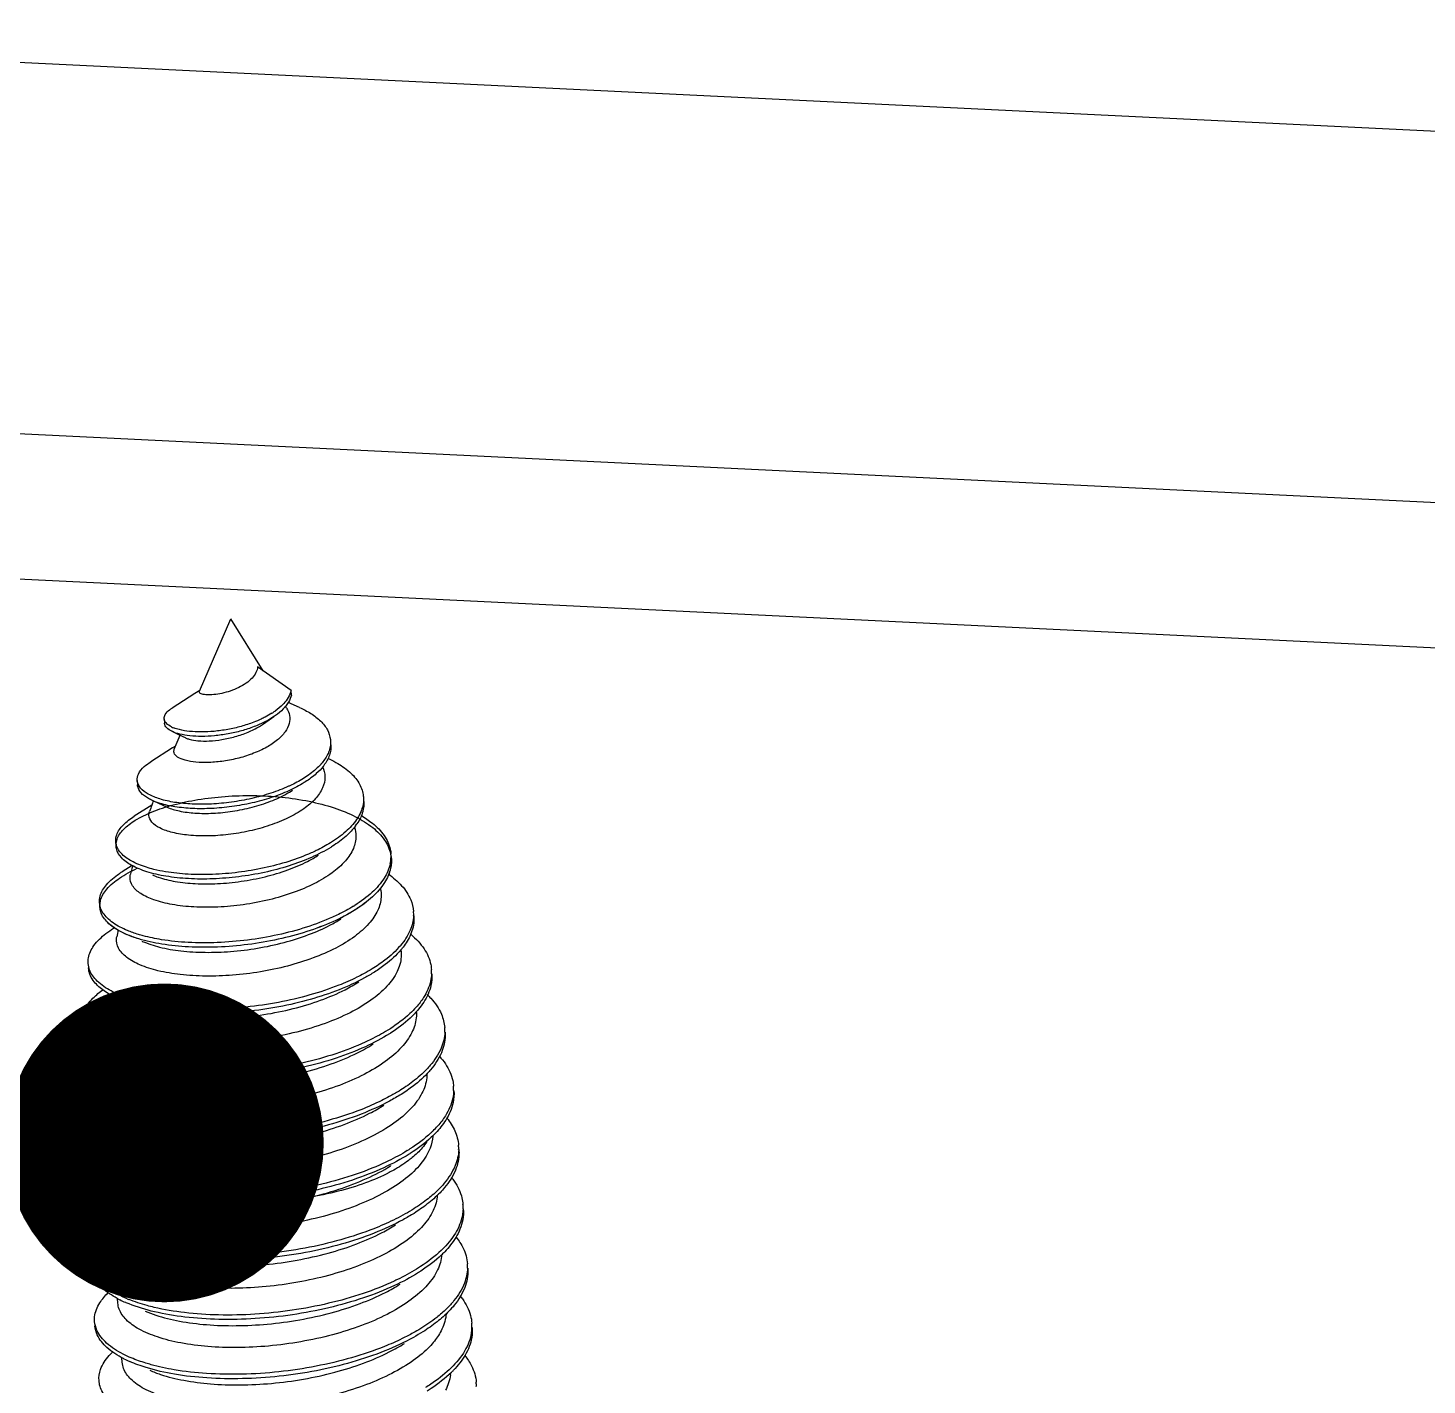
# Model space of a CAD drawing. Header units: millimetres. Extents: x 1833 to 2194, y -395 to -144.
# Drawn here: x 1906.9 to 1915.46, y -367.42 to -359.12 of the extents above; entities that cross this region are included whole.
import ezdxf

# ---------------------------------------------------------------- set-up
doc = ezdxf.new("R2010")
doc.units = ezdxf.units.MM
doc.layers.add('3_ALL_AXES', color=7, linetype='Continuous')
doc.layers.add('from', color=7, linetype='Continuous', lineweight=13)
doc.styles.get("Standard").update_dxf_attribs({"font": 'txt', "bigfont": 'gbcbig.shx'})
doc.dimstyles.new('ISO', dxfattribs={"dimscale": 0.6, "dimtxt": 2.5, "dimasz": 2.5, "dimexe": 1.25, "dimexo": 0.625, "dimtad": 0, "dimdsep": 46, "dimtxsty": 'Standard', "dimblk": 'OPEN', "dimcen": 0, "dimclrd": 4, "dimclre": 4, "dimadec": 0, "dimazin": 0, "dimtfac": 1, "dimtofl": 0, "dimtmove": 0, "dimatfit": 3, "dimfxl": 0, "dimarcsym": 0})

# ---------------------------------------------------------------- blocks, each defined once
blk = doc.blocks.new('_Open')
at = {"color": 0, "linetype": 'ByBlock', "lineweight": -2}
for p, q in [((-1, 0.1667), (0, 0)), ((-1, -0.1667), (0, 0)), ((0, 0), (-1, 0))]:
    blk.add_line(p, q, dxfattribs=at)

msp = doc.modelspace()

# ---------------------------------------------------------------- linework, layer by layer
at = {"color": 7, "linetype": 'Continuous'}
for p, q in [((1902.5388, -359.1195), (2007.7843, -364.2324)), ((2007.9986, -366.5163), (1902.6267, -361.3973)), ((2008.308, -367.4198), (1902.9361, -362.3008)), ((1908.5127, -363.1726), (1908.3072, -363.0274)), ((1907.9237, -363.1908), (1907.7839, -363.2797)), ((1907.9532, -363.1718), (1907.9237, -363.1908)), ((1908.5147, -363.1997), (1908.5127, -363.1726)), ((1908.5644, -363.2767), (1908.4944, -363.2458)), ((1907.7359, -363.3446), (1907.738, -363.3718)), ((1907.7862, -363.4233), (1907.8204, -363.4393)), ((1907.8204, -363.4393), (1907.8691, -363.4625)), ((1907.7869, -363.5237), (1907.6543, -363.6074)), ((1907.8057, -363.5118), (1907.7869, -363.5237)), ((1907.5706, -363.722), (1907.5726, -363.7492)), ((1907.6605, -363.8737), (1907.5533, -363.9412)), ((1907.67, -363.8476), (1907.7538, -363.8854)), ((1907.4397, -364.0976), (1907.4418, -364.1247)), ((1907.5392, -364.2425), (1907.4781, -364.2809)), ((1907.434, -364.6219), (1907.4268, -364.6264)), ((1907.4556, -365.0573), (1907.5598, -365.1031)), ((1907.2427, -365.8655), (1907.3587, -365.7828)), ((1907.2293, -365.9434), (1907.2427, -365.8655)), ((1907.457, -366.1683), (1907.4559, -366.1678))]:
    msp.add_line(p, q, dxfattribs=at)
msp.add_lwpolyline([(1908.3425, -363.3759), (1908.3781, -363.3512), (1908.407, -363.3315)], dxfattribs=at)
for centre, radius, start, end in [((1908.2618, -363.0623), 0.2796, 315.61923, 317.29189), ((1908.2722, -363.0974), 0.2681, 315.58244, 319.17542), ((1908.2915, -363.1143), 0.2424, 319.2199, 320.37444), ((1908.1493, -362.9254), 0.4572, 302.46048, 305.42707), ((1907.8722, -363.2045), 0.2108, 244.32851, 248.28772), ((1908.4493, -363.4057), 0.3275, 318.68822, 318.92956), ((1908.4863, -363.4611), 0.2826, 322.17364, 325.56527), ((1908.2287, -363.1322), 0.6802, 301.84386, 302.0807), ((1908.6397, -363.8019), 0.3323, 323.32043, 325.87745), ((1908.9078, -364.1872), 0.2158, 348.25241, 4.02539), ((1908.398, -363.6868), 0.9452, 301.64512, 302.1627), ((1909.0454, -364.5408), 0.2165, 357.44555, 4.49282), ((1908.8046, -364.4128), 0.4938, 319.61928, 319.78168), ((1908.8291, -364.4588), 0.4645, 319.75322, 322.44475), ((1909.1247, -364.8954), 0.2463, 357.78451, 4.06169), ((1907.65, -364.595), 0.5011, 239.48565, 241.5774), ((1907.6734, -364.5523), 0.5499, 241.55082, 241.82418), ((1907.6974, -364.506), 0.602, 241.88409, 246.31339), ((1908.5304, -364.32), 1.0921, 301.62506, 302.53024), ((1909.2143, -365.2529), 0.2382, 358.08363, 4.49463), ((1907.6372, -364.9513), 0.5331, 239.69982, 241.47058), ((1907.3815, -365.5655), 0.1656, 184.42605, 200.84095), ((1909.2448, -365.6113), 0.2616, 358.16549, 4.07848), ((1907.6675, -365.2583), 0.6111, 240.97313, 241.6992), ((1907.6803, -365.2346), 0.638, 241.69713, 242.47316), ((1907.7056, -365.1849), 0.6938, 242.51909, 246.36368), ((1908.9572, -365.4358), 0.603, 314.57176, 318.43342), ((1908.8982, -365.3768), 0.6865, 313.11021, 314.61622), ((1908.6174, -365.0033), 1.1545, 301.61605, 302.58748), ((1909.295, -365.9726), 0.2421, 358.17486, 4.46538), ((1907.6888, -365.6182), 0.621, 241.73042, 243.33308), ((1907.7274, -365.5403), 0.708, 243.37172, 246.4434), ((1907.4262, -366.2922), 0.1702, 184.59573, 202.1968), ((1909.3009, -366.3352), 0.2631, 358.23398, 4.12421), ((1907.737, -365.9392), 0.6677, 242.21178, 243.1709), ((1907.7601, -365.8927), 0.7196, 243.20053, 246.35999), ((1908.9556, -366.1014), 0.6862, 313.78581, 314.42879), ((1908.979, -366.1506), 0.6555, 313.76294, 316.15516), ((1907.4294, -366.6586), 0.1464, 183.80215, 194.00855), ((1909.3496, -366.6972), 0.2415, 358.13453, 4.39632), ((1907.7442, -366.3412), 0.6235, 241.72946, 243.28329), ((1907.7804, -366.2682), 0.7049, 243.32103, 246.43908), ((1907.8393, -366.1005), 0.8581, 247.42592, 248.09036), ((1909.3555, -367.0604), 0.2625, 350.90966, 4.19303), ((1907.7977, -366.6504), 0.6829, 242.92569, 243.17995), ((1907.8166, -366.6122), 0.7255, 243.21029, 246.35458), ((1909.0087, -366.8261), 0.687, 313.26688, 314.41117), ((1909.0179, -366.8355), 0.6738, 314.41445, 314.55315), ((1909.2597, -367.3318), 0.2282, 353.2502, 355.98944), ((1909.0376, -366.8804), 0.6488, 314.54106, 316.22073), ((1909.4027, -367.4218), 0.2424, 358.04485, 4.3107)]:
    msp.add_arc(centre, radius, start, end, dxfattribs=at)
for points, start_tangent, end_tangent in [([(1908.3072, -363.0274), (1908.2974, -363.0624), (1908.2731, -363.0968), (1908.2371, -363.1277), (1908.1916, -363.1542), (1908.1401, -363.1753), (1908.0878, -363.1896), (1908.0388, -363.1972), (1907.9974, -363.1983), (1907.9674, -363.1939), (1907.9519, -363.185), (1907.9514, -363.1768)], (-0.074396, -0.997229), (0.276537, 0.961003)), ([(1908.5127, -363.1726), (1908.4947, -363.2156)], (-0.23053, -0.973065), (-0.511518, -0.859272)), ([(1908.5147, -363.1997), (1908.4968, -363.2428), (1908.4948, -363.2461)], (-0.23053, -0.973065), (-0.528994, -0.848625)), ([(1907.7359, -363.3446), (1907.7425, -363.3187), (1907.7689, -363.2902), (1907.784, -363.2797)], (-0.063789, 0.997963), (0.844965, 0.534821)), ([(1908.4637, -363.285), (1908.4163, -363.3251), (1908.407, -363.3315)], (-0.699284, -0.714844), (-0.829061, -0.559158)), ([(1908.4616, -363.2579), (1908.4143, -363.2979)], (-0.699284, -0.714844), (-0.814598, -0.580025)), ([(1908.4947, -363.2156), (1908.4673, -363.2519)], (-0.511518, -0.859272), (-0.678119, -0.734952)), ([(1908.4948, -363.2461), (1908.4782, -363.2689)], (-0.528994, -0.848625), (-0.637711, -0.770276)), ([(1908.4846, -363.2801), (1908.5023, -363.3255), (1908.5001, -363.3733)], (0.527946, -0.849278), (-0.245212, -0.969469)), ([(1908.5644, -363.2767), (1908.6322, -363.3122), (1908.6934, -363.3598), (1908.7342, -363.4136), (1908.7525, -363.4719), (1908.753, -363.4769)], (0.9155, -0.402319), (0.072576, -0.997363)), ([(1907.7493, -363.3725), (1907.7361, -363.3467), (1907.7359, -363.3446)], (-0.672699, 0.739916), (-0.063789, 0.997963)), ([(1907.7862, -363.4233), (1907.7829, -363.4217), (1907.7513, -363.3997), (1907.7382, -363.3739), (1907.738, -363.3718)], (-0.908682, 0.417489), (-0.063789, 0.997963)), ([(1907.7809, -363.3945), (1907.7493, -363.3725)], (-0.900969, 0.433884), (-0.672699, 0.739916)), ([(1908.407, -363.3315), (1908.3563, -363.3615), (1908.286, -363.3931), (1908.2082, -363.4187), (1908.1263, -363.4375), (1908.0439, -363.449), (1907.9647, -363.4529), (1907.8925, -363.4492), (1907.8308, -363.4386), (1907.7862, -363.4233)], (-0.829061, -0.559158), (-0.908682, 0.417489)), ([(1908.3293, -363.3466), (1908.284, -363.3659), (1908.2062, -363.3915), (1908.1243, -363.4103), (1908.0419, -363.4218), (1907.9627, -363.4257), (1907.8904, -363.4221), (1907.8288, -363.4114), (1907.7942, -363.4004)], (-0.906133, -0.422993), (-0.928772, 0.370651)), ([(1908.5001, -363.3733), (1908.4755, -363.4249), (1908.429, -363.4742), (1908.3635, -363.5188), (1908.2831, -363.5563), (1908.1933, -363.5851), (1908.1001, -363.6038), (1908.01, -363.6121), (1907.9293, -363.61), (1907.8638, -363.5985), (1907.8183, -363.5791), (1907.7964, -363.5539), (1907.798, -363.5303)], (-0.245212, -0.969469), (0.34864, 0.937257)), ([(1907.8689, -363.4629), (1907.8892, -363.4701), (1907.9428, -363.4796), (1908.0112, -363.4807), (1908.089, -363.4723), (1908.1703, -363.4542), (1908.2489, -363.4268), (1908.3191, -363.3913), (1908.3425, -363.3759)], (0.900992, -0.433835), (0.816671, 0.577103)), ([(1908.3946, -363.3111), (1908.3543, -363.3343), (1908.3293, -363.3466)], (-0.843524, -0.537091), (-0.906133, -0.422993)), ([(1908.747, -363.5326), (1908.7173, -363.5937), (1908.6962, -363.6209)], (-0.274685, -0.961534), (-0.656984, -0.753904)), ([(1908.755, -363.5041), (1908.749, -363.5598), (1908.7193, -363.6209)], (0.072576, -0.997363), (-0.565129, -0.825003)), ([(1908.753, -363.4769), (1908.747, -363.5326)], (0.072576, -0.997363), (-0.274685, -0.961534)), ([(1907.5706, -363.722), (1907.5785, -363.6829), (1907.6136, -363.6378), (1907.6543, -363.6074)], (-0.062845, 0.998023), (0.846169, 0.532914)), ([(1908.7045, -363.6378), (1908.7192, -363.7006), (1908.7048, -363.7674), (1908.6609, -363.8334), (1908.5897, -363.8954), (1908.495, -363.9507), (1908.3821, -363.9966), (1908.2574, -364.0312), (1908.1281, -364.0531), (1908.0016, -364.0617), (1907.8853, -364.0572), (1907.786, -364.0404), (1907.7096, -364.013), (1907.6609, -363.977)], (0.421571, -0.906795), (-0.635659, 0.77197)), ([(1908.6953, -363.6219), (1908.6643, -363.6531), (1908.5899, -363.7086)], (-0.660154, -0.75113), (-0.847299, -0.531115)), ([(1908.7095, -363.6344), (1908.6664, -363.6803), (1908.5989, -363.7313)], (-0.612942, -0.790128), (-0.840659, -0.541566)), ([(1908.7362, -363.5861), (1908.7861, -363.6114), (1908.8695, -363.6699), (1908.926, -363.7366), (1908.9529, -363.809), (1908.9545, -363.8229)], (0.909398, -0.415928), (0.071108, -0.997469)), ([(1907.5918, -363.7693), (1907.5712, -363.7275), (1907.5706, -363.722)], (-0.645221, 0.763996), (-0.062845, 0.998023)), ([(1908.5875, -363.71), (1908.5051, -363.7544)], (-0.849488, -0.527608), (-0.906303, -0.422628)), ([(1907.6647, -363.8452), (1907.6406, -363.8331), (1907.5938, -363.7965), (1907.5733, -363.7547), (1907.5727, -363.7492)], (-0.912111, 0.409943), (-0.062845, 0.998023)), ([(1907.6741, -363.8229), (1907.6386, -363.8059), (1907.5918, -363.7693)], (-0.925786, 0.378049), (-0.645221, 0.763996)), ([(1908.5989, -363.7313), (1908.592, -363.7357), (1908.499, -363.7853), (1908.3912, -363.8271), (1908.2731, -363.8598), (1908.1497, -363.8822), (1908.0265, -363.8936), (1907.9088, -363.8938), (1907.802, -363.8832), (1907.7112, -363.8626), (1907.6647, -363.8452)], (-0.840659, -0.541566), (-0.912111, 0.409943)), ([(1908.5051, -363.7544), (1908.497, -363.7581), (1908.3892, -363.7999), (1908.2711, -363.8326), (1908.1477, -363.855), (1908.0244, -363.8664), (1907.9068, -363.8666), (1907.8, -363.8561), (1907.7092, -363.8354), (1907.6741, -363.8229)], (-0.906303, -0.422628), (-0.925786, 0.378049)), ([(1907.7538, -363.8854), (1907.8284, -363.909), (1907.9241, -363.9218), (1908.0349, -363.9227), (1908.1539, -363.9107), (1908.2736, -363.8861), (1908.3868, -363.8496), (1908.4864, -363.8029), (1908.5201, -363.7825)], (0.914358, -0.404907), (0.83711, 0.547034)), ([(1908.7649, -364.1251), (1908.7547, -364.1314), (1908.6368, -364.1928), (1908.4997, -364.2445), (1908.3493, -364.2844), (1908.1919, -364.3112), (1908.0344, -364.3241), (1907.8837, -364.3229), (1907.7466, -364.308), (1907.6292, -364.2803), (1907.5369, -364.2415), (1907.4741, -364.1937), (1907.444, -364.1393), (1907.4482, -364.0811), (1907.4871, -364.0223), (1907.5594, -363.9658), (1907.6624, -363.9147), (1907.7919, -363.8718), (1907.9426, -363.8395), (1908.1082, -363.82), (1908.2818, -363.8147), (1908.4558, -363.8246), (1908.6228, -363.8499), (1908.7753, -363.8901), (1908.9067, -363.9443), (1909.0111, -364.0106), (1909.0837, -364.0869), (1909.121, -364.1705), (1909.1211, -364.2583), (1909.0837, -364.347), (1909.0101, -364.4334), (1908.9032, -364.5141), (1908.7674, -364.5861), (1908.6084, -364.6468), (1908.4329, -364.6939), (1908.2484, -364.7257), (1908.063, -364.7413), (1907.8847, -364.7403), (1907.7214, -364.7233), (1907.5804, -364.6913), (1907.4679, -364.646), (1907.3892, -364.59), (1907.3481, -364.526), (1907.3466, -364.4573), (1907.3851, -364.3873), (1907.4624, -364.3197), (1907.5716, -364.2596)], (-0.843909, -0.536486), (0.911365, 0.411599)), ([(1907.5437, -364.2452), (1907.5369, -364.2415), (1907.4741, -364.1937), (1907.444, -364.1393), (1907.4482, -364.0811), (1907.4871, -364.0223), (1907.5594, -363.9658), (1907.6624, -363.9147), (1907.7919, -363.8718), (1907.9426, -363.8395), (1908.1082, -363.82), (1908.2818, -363.8147), (1908.4558, -363.8246), (1908.6228, -363.8499), (1908.7753, -363.8901), (1908.9067, -363.9443), (1909.0111, -364.0106), (1909.0837, -364.0869), (1909.121, -364.1705), (1909.1211, -364.2583), (1909.0837, -364.347), (1909.0101, -364.4334), (1908.9032, -364.5141), (1908.7674, -364.5861), (1908.6084, -364.6468), (1908.4329, -364.6939), (1908.2484, -364.7257), (1908.063, -364.7413), (1907.8847, -364.7403), (1907.7214, -364.7233), (1907.5804, -364.6913), (1907.4679, -364.646), (1907.3892, -364.59), (1907.3481, -364.526), (1907.3466, -364.4573), (1907.3851, -364.3873), (1907.4624, -364.3197), (1907.5716, -364.2596)], (-0.883374, 0.468669), (0.911365, 0.411599)), ([(1908.9486, -363.8848), (1908.9127, -363.9611), (1908.8466, -364.0352), (1908.7527, -364.1042)], (-0.252193, -0.967677), (-0.851638, -0.52413)), ([(1908.9565, -363.8501), (1908.9506, -363.912), (1908.9148, -363.9883)], (0.071108, -0.997469), (-0.560781, -0.827964)), ([(1908.9545, -363.8229), (1908.9486, -363.8848)], (0.071108, -0.997469), (-0.252193, -0.967677)), ([(1907.4399, -364.0975), (1907.4462, -364.054), (1907.4851, -363.9951), (1907.5533, -363.9412)], (-0.062033, 0.998074), (0.846879, 0.531786)), ([(1907.6609, -363.977), (1907.643, -363.9353), (1907.6468, -363.9115)], (-0.635659, 0.77197), (0.329423, 0.944182)), ([(1908.9396, -363.9361), (1909.0091, -363.9834), (1909.0816, -364.0597), (1909.1189, -364.1433), (1909.123, -364.172)], (0.86442, -0.502771), (0.07134, -0.997452)), ([(1908.9062, -364.0004), (1908.8486, -364.0624), (1908.7649, -364.1251)], (-0.597159, -0.802123), (-0.843909, -0.536486)), ([(1908.8993, -364.0083), (1908.9086, -364.0626), (1908.8931, -364.1376)], (0.316979, -0.948433), (-0.386218, -0.922407)), ([(1907.4449, -364.1225), (1907.442, -364.1121), (1907.4399, -364.0975)], (-0.328118, 0.944637), (-0.062033, 0.998074)), ([(1907.5437, -364.2452), (1907.5369, -364.2415), (1907.4741, -364.1937), (1907.444, -364.1393), (1907.4419, -364.1247)], (-0.883374, 0.468669), (-0.062033, 0.998074)), ([(1907.5805, -364.2362), (1907.5348, -364.2144), (1907.4721, -364.1665), (1907.4449, -364.1225)], (-0.924065, 0.382237), (-0.328118, 0.944637)), ([(1908.8931, -364.1376), (1908.8439, -364.2143), (1908.7625, -364.2877), (1908.6549, -364.3527), (1908.5257, -364.4079), (1908.3772, -364.4521), (1908.2193, -364.4822), (1908.0644, -364.4966), (1907.9181, -364.4962), (1907.7842, -364.4812), (1907.6733, -364.4527), (1907.5922, -364.4139), (1907.5427, -364.3668), (1907.5272, -364.3137), (1907.53, -364.2951)], (-0.386218, -0.922407), (0.255449, 0.966823)), ([(1908.6662, -364.1512), (1908.6348, -364.1657), (1908.4977, -364.2173), (1908.3473, -364.2572), (1908.1899, -364.284), (1908.0324, -364.2969), (1907.8817, -364.2957), (1907.7446, -364.2808), (1907.6728, -364.266)], (-0.901564, -0.432646), (-0.97037, 0.241625)), ([(1908.7527, -364.1042), (1908.6662, -364.1512)], (-0.851638, -0.52413), (-0.901564, -0.432646)), ([(1907.6728, -364.266), (1907.6271, -364.2531), (1907.5805, -364.2362)], (-0.97037, 0.241625), (-0.924065, 0.382237)), ([(1907.6648, -364.3002), (1907.7, -364.314), (1907.8031, -364.3397), (1907.9265, -364.3531), (1908.062, -364.3531), (1908.2064, -364.3392), (1908.3538, -364.3108), (1908.4926, -364.2691), (1908.6134, -364.2171), (1908.6806, -364.1788)], (0.913094, -0.407749), (0.842063, 0.53938)), ([(1909.119, -364.2311), (1909.0816, -364.3198), (1909.0081, -364.4062), (1908.9012, -364.4869)], (-0.203245, -0.979128), (-0.846533, -0.532336)), ([(1909.1251, -364.1992), (1909.1211, -364.2583), (1909.0837, -364.347), (1909.0676, -364.3704)], (0.07134, -0.997452), (-0.598773, -0.800919)), ([(1907.3409, -364.4709), (1907.3445, -364.4301), (1907.3831, -364.3602), (1907.4604, -364.2925), (1907.4781, -364.2809)], (-0.068786, 0.997631), (0.846352, 0.532624)), ([(1909.106, -364.2946), (1909.1882, -364.3661), (1909.2439, -364.4523), (1909.2611, -364.5238)], (0.819959, -0.572423), (0.07753, -0.99699)), ([(1909.0676, -364.3704), (1909.0101, -364.4334), (1908.9052, -364.5128)], (-0.598773, -0.800919), (-0.845159, -0.534514)), ([(1909.0576, -364.381), (1909.0627, -364.437), (1909.0424, -364.5164)], (0.231149, -0.972918), (-0.415577, -0.909558)), ([(1907.3461, -364.4988), (1907.3409, -364.4709)], (-0.296491, 0.955036), (-0.068786, 0.997631)), ([(1908.8939, -364.4914), (1908.8014, -364.5421)], (-0.851307, -0.524668), (-0.898885, -0.438184)), ([(1907.4531, -364.6379), (1907.3892, -364.59), (1907.3481, -364.526), (1907.3429, -364.4981)], (-0.866347, 0.499443), (-0.068786, 0.997631)), ([(1907.511, -364.64), (1907.4659, -364.6188), (1907.3872, -364.5628), (1907.3461, -364.4988)], (-0.922806, 0.385264), (-0.296491, 0.955036)), ([(1909.0424, -364.5164), (1908.9878, -364.5982), (1908.901, -364.676), (1908.7848, -364.7473), (1908.6462, -364.8082), (1908.4901, -364.8573), (1908.3241, -364.8926), (1908.1544, -364.9134), (1907.9893, -364.919), (1907.8341, -364.9095), (1907.698, -364.8859), (1907.5877, -364.85), (1907.5061, -364.8034), (1907.457, -364.7478), (1907.4447, -364.6868), (1907.4458, -364.679)], (-0.415577, -0.909558), (0.172914, 0.984937)), ([(1908.9052, -364.5128), (1908.9032, -364.5141), (1908.7674, -364.5861), (1908.6084, -364.6468), (1908.4329, -364.6939), (1908.2484, -364.7257), (1908.063, -364.7413), (1907.8847, -364.7403), (1907.7214, -364.7233), (1907.5804, -364.6913), (1907.502, -364.6625)], (-0.845159, -0.534514), (-0.914847, 0.403802)), ([(1907.6007, -364.7061), (1907.6022, -364.7067), (1907.7077, -364.7415), (1907.8385, -364.7644), (1907.9859, -364.7735), (1908.1421, -364.7683), (1908.3063, -364.7482), (1908.4691, -364.7133), (1908.6193, -364.6655), (1908.7497, -364.6075), (1908.816, -364.5694)], (0.914841, -0.403815), (0.844099, 0.536188)), ([(1908.8014, -364.5421), (1908.7654, -364.5589), (1908.6063, -364.6196), (1908.4308, -364.6667), (1908.2464, -364.6985), (1908.061, -364.7141), (1907.8827, -364.7132), (1907.7194, -364.6961), (1907.6083, -364.6726)], (-0.898885, -0.438184), (-0.965853, 0.259089)), ([(1909.2616, -364.5504), (1909.2408, -364.6383), (1909.1816, -364.7317)], (-0.04456, -0.999007), (-0.645701, -0.76359)), ([(1909.2632, -364.551), (1909.2638, -364.5712), (1909.2428, -364.6655), (1909.1973, -364.7419)], (0.07753, -0.99699), (-0.60916, -0.793047)), ([(1907.2713, -364.8421), (1907.2728, -364.8077), (1907.3064, -364.7326), (1907.3795, -364.6593), (1907.4268, -364.6264)], (-0.076111, 0.997099), (0.846468, 0.532439)), ([(1907.502, -364.6625), (1907.4679, -364.646), (1907.4531, -364.6379)], (-0.914847, 0.403802), (-0.866347, 0.499443)), ([(1907.6083, -364.6726), (1907.5783, -364.6641), (1907.511, -364.64)], (-0.965853, 0.259089), (-0.922806, 0.385264)), ([(1909.2435, -364.663), (1909.2455, -364.6647), (1909.326, -364.753), (1909.3665, -364.8489), (1909.3704, -364.8779)], (0.769669, -0.638444), (0.07117, -0.997464)), ([(1909.1807, -364.7328), (1909.0864, -364.821), (1909.0082, -364.8745)], (-0.647863, -0.761757), (-0.852642, -0.522496)), ([(1909.1836, -364.7589), (1909.0884, -364.8482), (1909.0214, -364.8948)], (-0.645735, -0.763562), (-0.84577, -0.533548)), ([(1909.1838, -364.7613), (1909.1853, -364.8019), (1909.1608, -364.8918)], (0.133466, -0.991053), (-0.433818, -0.901)), ([(1907.2798, -364.8811), (1907.2713, -364.8421)], (-0.346884, 0.937908), (-0.076111, 0.997099)), ([(1907.3955, -365.0267), (1907.3288, -364.9767), (1907.2818, -364.9083), (1907.2733, -364.8693)], (-0.86126, 0.508165), (-0.076111, 0.997099)), ([(1907.4648, -365.0349), (1907.4117, -365.0098), (1907.3268, -364.9495), (1907.2798, -364.8811)], (-0.922511, 0.385971), (-0.346884, 0.937908)), ([(1909.1608, -364.8918), (1909.0986, -364.9813), (1909.0004, -365.0665), (1908.8728, -365.1427), (1908.7207, -365.2079), (1908.5467, -365.2612), (1908.3593, -365.2994), (1908.1709, -365.3207), (1907.9903, -365.3252), (1907.8184, -365.3132), (1907.6663, -365.285), (1907.5442, -365.2431), (1907.457, -365.1908), (1907.4049, -365.1288), (1907.3923, -365.0627)], (-0.433818, -0.901), (0.090171, 0.995926)), ([(1909.0214, -364.8948), (1908.9608, -364.9303), (1908.8056, -365.0023), (1908.6289, -365.0617), (1908.4377, -365.1066), (1908.2396, -365.1356), (1908.0423, -365.1478), (1907.8539, -365.1432), (1907.6818, -365.1223), (1907.5331, -365.0863), (1907.4556, -365.0573)], (-0.84577, -0.533548), (-0.915328, 0.402708)), ([(1909.0082, -364.8745), (1908.9587, -364.9031), (1908.914, -364.9263)], (-0.852642, -0.522496), (-0.896695, -0.442649)), ([(1909.3708, -364.9049), (1909.3651, -364.9492), (1909.3219, -365.0503), (1909.2772, -365.109)], (-0.03836, -0.999264), (-0.66509, -0.746763)), ([(1909.3724, -364.9051), (1909.3672, -364.9764), (1909.3239, -365.0775), (1909.292, -365.1214)], (0.07117, -0.997464), (-0.635797, -0.771856)), ([(1907.2298, -365.2113), (1907.2438, -365.1348), (1907.3003, -365.0545), (1907.364, -365.0004)], (-0.071023, 0.997475), (0.812384, 0.583122)), ([(1907.5598, -365.1031), (1907.6764, -365.1422), (1907.8216, -365.1687), (1907.9876, -365.1801), (1908.1643, -365.1754), (1908.3464, -365.1544), (1908.5246, -365.1179), (1908.6927, -365.0665), (1908.842, -365.0024), (1908.927, -364.9544)], (0.91537, -0.402615), (0.845026, 0.534726)), ([(1908.914, -364.9263), (1908.8036, -364.9751), (1908.6269, -365.0345), (1908.4357, -365.0794), (1908.2376, -365.1084), (1908.0403, -365.1206), (1907.8519, -365.116), (1907.6798, -365.0951), (1907.5677, -365.07)], (-0.896695, -0.442649), (-0.963717, 0.266926)), ([(1907.5677, -365.07), (1907.531, -365.0591), (1907.4648, -365.0349)], (-0.963717, 0.266926), (-0.922511, 0.385971)), ([(1909.3444, -365.0324), (1909.3665, -365.0548), (1909.4311, -365.1515), (1909.4517, -365.2342)], (0.727292, -0.686329), (0.077659, -0.99698)), ([(1909.292, -365.1214), (1909.2404, -365.1758), (1909.1197, -365.2679), (1909.1145, -365.2712)], (-0.635797, -0.771856), (-0.846136, -0.532968)), ([(1909.2772, -365.109), (1909.2383, -365.1486), (1909.1176, -365.2407)], (-0.66509, -0.746763), (-0.843086, -0.537779)), ([(1909.2778, -365.1345), (1909.2775, -365.1747), (1909.2506, -365.2647)], (0.082712, -0.996573), (-0.446238, -0.894914)), ([(1907.2341, -365.2371), (1907.2301, -365.2151), (1907.2298, -365.2113)], (-0.254503, 0.967072), (-0.071023, 0.997475)), ([(1907.3682, -365.4116), (1907.3331, -365.389), (1907.2617, -365.3191), (1907.2321, -365.2423), (1907.2318, -365.2384)], (-0.8633, 0.504692), (-0.071023, 0.997475)), ([(1907.4414, -365.4214), (1907.3311, -365.3618), (1907.2597, -365.292), (1907.2341, -365.2371)], (-0.922996, 0.384808), (-0.254503, 0.967072)), ([(1909.103, -365.2499), (1908.9998, -365.3066)], (-0.851476, -0.524393), (-0.897263, -0.441496)), ([(1909.4523, -365.2609), (1909.4295, -365.3601), (1909.3632, -365.4647), (1909.3426, -365.4877)], (-0.03344, -0.999441), (-0.687429, -0.726252)), ([(1909.4537, -365.2614), (1909.4545, -365.2816), (1909.4315, -365.3873), (1909.3653, -365.4919), (1909.3562, -365.5023)], (0.077659, -0.99698), (-0.665814, -0.746117)), ([(1909.2506, -365.2647), (1909.1874, -365.3546), (1909.0884, -365.4413), (1908.9589, -365.5201), (1908.8072, -365.5871), (1908.6384, -365.6414), (1908.4539, -365.6829), (1908.2635, -365.7089), (1908.0784, -365.7189), (1907.9044, -365.7135), (1907.7454, -365.6932), (1907.6071, -365.659), (1907.4975, -365.613), (1907.4199, -365.5574), (1907.3768, -365.4947), (1907.3683, -365.4456)], (-0.446238, -0.894914), (0.016535, 0.999863)), ([(1909.1145, -365.2712), (1908.9665, -365.3506), (1908.787, -365.421), (1908.588, -365.4767), (1908.3776, -365.5159), (1908.164, -365.5375), (1907.9557, -365.5409), (1907.7611, -365.5265), (1907.588, -365.4951), (1907.4434, -365.4485), (1907.431, -365.4432)], (-0.846136, -0.532968), (-0.91603, 0.40111)), ([(1907.5409, -365.4915), (1907.6577, -365.5314), (1907.8159, -365.5616), (1907.995, -365.575), (1908.1834, -365.5711), (1908.3801, -365.5497), (1908.5759, -365.5106), (1908.7581, -365.4559), (1908.9175, -365.3885), (1909.0147, -365.3341)], (0.915431, -0.402474), (0.845565, 0.533873)), ([(1908.9998, -365.3066), (1908.9645, -365.3234), (1908.785, -365.3938), (1908.586, -365.4495), (1908.3756, -365.4887), (1908.1619, -365.5103), (1907.9537, -365.5137), (1907.7591, -365.4993), (1907.586, -365.4679), (1907.5515, -365.4589)], (-0.897263, -0.441496), (-0.963711, 0.266946)), ([(1907.2164, -365.5783), (1907.2177, -365.5421), (1907.2535, -365.4579), (1907.3256, -365.3815)], (-0.077374, 0.997002), (0.772382, 0.635158)), ([(1907.431, -365.4432), (1907.3826, -365.4196)], (-0.91603, 0.40111), (-0.878482, 0.477775)), ([(1907.5515, -365.4589), (1907.4414, -365.4214)], (-0.963711, 0.266946), (-0.922996, 0.384808)), ([(1909.4189, -365.4095), (1909.4559, -365.4559), (1909.5009, -365.5583), (1909.5057, -365.5926)], (0.679847, -0.733354), (0.071376, -0.997449)), ([(1909.3426, -365.4877), (1909.2561, -365.5646), (1909.1722, -365.6219)], (-0.687429, -0.726252), (-0.852541, -0.52266)), ([(1909.3562, -365.5023), (1909.2582, -365.5917), (1909.1852, -365.6422)], (-0.665814, -0.746117), (-0.846391, -0.532562)), ([(1909.343, -365.5142), (1909.3417, -365.5421), (1909.3127, -365.6354)], (0.015575, -0.999879), (-0.455287, -0.890345)), ([(1907.371, -365.7927), (1907.2822, -365.7285), (1907.2288, -365.6516), (1907.2185, -365.6055)], (-0.874361, 0.485276), (-0.077374, 0.997002)), ([(1907.4367, -365.7982), (1907.3758, -365.7692), (1907.2802, -365.7013), (1907.2268, -365.6244)], (-0.922115, 0.386917), (-0.3569, 0.934143)), ([(1909.3127, -365.6354), (1909.2448, -365.7296), (1909.1407, -365.819), (1909.0032, -365.9007), (1908.8403, -365.9707), (1908.6576, -366.0271), (1908.4631, -366.068), (1908.2641, -366.0925), (1908.0694, -366.0999), (1907.8846, -366.0904), (1907.719, -366.0645), (1907.5815, -366.0244), (1907.4757, -365.972), (1907.4048, -365.9088), (1907.3737, -365.8379), (1907.3727, -365.8267)], (-0.455287, -0.890345), (-0.042863, 0.999081)), ([(1909.1852, -365.6422), (1909.1145, -365.6833), (1908.9399, -365.7635), (1908.7412, -365.8294), (1908.5263, -365.879), (1908.3038, -365.9106), (1908.0825, -365.9234), (1907.8712, -365.9174), (1907.6783, -365.8932), (1907.5116, -365.8522), (1907.4274, -365.8205)], (-0.846391, -0.532562), (-0.915774, 0.401694)), ([(1909.0668, -365.6797), (1908.9378, -365.7363), (1908.7391, -365.8022), (1908.5243, -365.8518), (1908.3018, -365.8834), (1908.0805, -365.8962), (1907.8692, -365.8902), (1907.6763, -365.866), (1907.5516, -365.8376)], (-0.89694, -0.442153), (-0.962953, 0.269669)), ([(1909.1722, -365.6219), (1909.1125, -365.6562), (1909.0668, -365.6797)], (-0.852541, -0.52266), (-0.89694, -0.442153)), ([(1909.5078, -365.6198), (1909.5029, -365.6925), (1909.4578, -365.8003), (1909.3961, -365.8787)], (0.071376, -0.997449), (-0.68965, -0.724143)), ([(1909.5063, -365.6196), (1909.5008, -365.6653), (1909.4557, -365.7731), (1909.4084, -365.836)], (-0.031795, -0.999494), (-0.662763, -0.748829)), ([(1907.2427, -365.8655), (1907.3003, -365.7808), (1907.3243, -365.7575)], (0.382811, 0.923827), (0.742264, 0.670107)), ([(1907.5433, -365.8713), (1907.61, -365.8966), (1907.7509, -365.9321), (1907.9131, -365.9532), (1908.0909, -365.9592), (1908.2801, -365.9495), (1908.4748, -365.9233), (1908.6637, -365.8814), (1908.8367, -365.8263), (1908.9924, -365.7581), (1909.08, -365.7085)], (0.915536, -0.402235), (0.845891, 0.533357)), ([(1907.5516, -365.8376), (1907.5096, -365.825), (1907.4367, -365.7982)], (-0.962953, 0.269669), (-0.922115, 0.386917)), ([(1909.4647, -365.7879), (1909.5134, -365.8648), (1909.5364, -365.9538)], (0.638248, -0.769831), (0.077407, -0.997)), ([(1907.2334, -365.9691), (1907.23, -365.9503), (1907.2293, -365.9434)], (-0.242528, 0.970144), (-0.070323, 0.997524)), ([(1909.3794, -365.8978), (1909.3626, -365.9709), (1909.306, -366.0662), (1909.2126, -366.1574), (1909.086, -366.2412), (1908.9313, -366.3148), (1908.7549, -366.3758), (1908.5637, -366.422), (1908.3656, -366.4522), (1908.1683, -366.4656), (1907.98, -366.4621), (1907.8081, -366.4424), (1907.6595, -366.4076), (1907.5403, -366.3596), (1907.4553, -366.3009), (1907.4078, -366.2342), (1907.3987, -366.1941)], (-0.074443, -0.997225), (-0.07758, 0.996986)), ([(1909.3961, -365.8787), (1909.3694, -365.9051), (1909.2413, -366.0033), (1909.2341, -366.0078)], (-0.68965, -0.724143), (-0.846513, -0.532368)), ([(1909.3674, -365.8779), (1909.2393, -365.9761)], (-0.729917, -0.683536), (-0.842545, -0.538626)), ([(1909.3421, -365.9307), (1909.3137, -365.9697), (1909.2535, -366.029)], (-0.522429, -0.852683), (-0.770197, -0.637807)), ([(1907.3947, -366.1651), (1907.3413, -366.1324), (1907.2647, -366.0587), (1907.232, -365.9775), (1907.2313, -365.9705)], (-0.880643, 0.47378), (-0.070323, 0.997524)), ([(1907.4559, -366.1678), (1907.3393, -366.1052), (1907.2626, -366.0315), (1907.2334, -365.9691)], (-0.923397, 0.383846), (-0.242528, 0.970144)), ([(1909.2341, -366.0078), (1909.0785, -366.0913), (1908.8875, -366.1662), (1908.6759, -366.2253), (1908.4521, -366.2669), (1908.225, -366.2898), (1908.0037, -366.2933), (1907.7969, -366.278), (1907.6129, -366.2448), (1907.459, -366.1954), (1907.4444, -366.1893)], (-0.846513, -0.532368), (-0.916326, 0.400433)), ([(1909.2227, -365.9865), (1909.1076, -366.0494)], (-0.851556, -0.524264), (-0.899197, -0.437543)), ([(1909.2535, -366.029), (1909.229, -366.0482), (1909.14, -366.1054)], (-0.770197, -0.637807), (-0.873526, -0.486777)), ([(1909.537, -365.9804), (1909.5154, -366.0783), (1909.4492, -366.1854), (1909.4088, -366.2292)], (-0.031671, -0.999498), (-0.713748, -0.700402)), ([(1909.5384, -365.981), (1909.5392, -365.9973), (1909.5175, -366.1055), (1909.4513, -366.2126), (1909.4229, -366.2442)], (0.077407, -0.997), (-0.694413, -0.719576)), ([(1909.1076, -366.0494), (1909.0765, -366.0641), (1908.8855, -366.139), (1908.6739, -366.1982), (1908.4501, -366.2398), (1908.223, -366.2626), (1908.0017, -366.2662), (1907.7949, -366.2508), (1907.6109, -366.2176), (1907.5773, -366.2089)], (-0.899197, -0.437543), (-0.964714, 0.2633)), ([(1908.6169, -366.2738), (1908.8041, -366.2224), (1908.9743, -366.1568), (1909.1204, -366.0794), (1909.123, -366.0777)], (0.97532, 0.220796), (0.846312, 0.532688)), ([(1909.14, -366.1054), (1909.112, -366.1205), (1908.9672, -366.1836), (1908.8, -366.2354), (1908.6169, -366.2738)], (-0.873526, -0.486777), (-0.986674, -0.16271)), ([(1907.2566, -366.3058), (1907.2573, -366.2731), (1907.2913, -366.1878), (1907.34, -366.1304)], (-0.079379, 0.996845), (0.721999, 0.691894)), ([(1907.5773, -366.2089), (1907.457, -366.1683)], (-0.964714, 0.2633), (-0.923904, 0.382625)), ([(1909.4913, -366.1499), (1909.5097, -366.1738), (1909.5572, -366.2762), (1909.5633, -366.3163)], (0.638078, -0.769972), (0.072079, -0.997399)), ([(1907.5664, -366.2427), (1907.5819, -366.2492), (1907.7112, -366.2902), (1907.8679, -366.3182), (1908.0446, -366.331), (1908.232, -366.3279), (1908.4257, -366.3087), (1908.6169, -366.2738)], (0.91605, -0.401063), (0.97532, 0.220796)), ([(1909.4088, -366.2292), (1909.3412, -366.2878), (1909.2508, -366.3498)], (-0.713748, -0.700402), (-0.85271, -0.522384)), ([(1909.4229, -366.2442), (1909.3432, -366.3149), (1909.2639, -366.3701)], (-0.694413, -0.719576), (-0.846628, -0.532185)), ([(1909.4066, -366.2557), (1909.4055, -366.2701), (1909.3754, -366.3646)], (-0.049268, -0.998786), (-0.461701, -0.887036)), ([(1907.4258, -366.5299), (1907.3269, -366.4614), (1907.2707, -366.3837), (1907.2586, -366.333)], (-0.884657, 0.466243), (-0.079379, 0.996845)), ([(1907.4807, -366.5295), (1907.4237, -366.5027), (1907.3249, -366.4342), (1907.2686, -366.3565)], (-0.921966, 0.38727), (-0.378298, 0.925684)), ([(1909.3754, -366.3646), (1909.3091, -366.4562), (1909.2079, -366.5437), (1909.0747, -366.6242), (1908.9174, -366.6933), (1908.7417, -366.7495), (1908.5537, -366.7915), (1908.3599, -366.8181), (1908.1684, -366.8286), (1907.9859, -366.8231), (1907.8186, -366.8019), (1907.6761, -366.7668), (1907.5624, -366.7195), (1907.4803, -366.6615), (1907.4341, -366.5948), (1907.4257, -366.5565)], (-0.461701, -0.887036), (-0.075694, 0.997131)), ([(1909.2639, -366.3701), (1909.1976, -366.4089), (1909.0202, -366.4911), (1908.8181, -366.5589), (1908.5993, -366.61), (1908.3726, -366.6429), (1908.1469, -366.6566), (1907.9312, -366.6511), (1907.734, -366.6271), (1907.5633, -366.586), (1907.4716, -366.5519)], (-0.846628, -0.532185), (-0.915857, 0.401505)), ([(1909.2508, -366.3498), (1909.1955, -366.3817), (1909.1377, -366.4115)], (-0.85271, -0.522384), (-0.898844, -0.438268)), ([(1909.5639, -366.3433), (1909.5596, -366.3833), (1909.5167, -366.4915), (1909.4359, -366.5915)], (-0.030695, -0.999529), (-0.714097, -0.700046)), ([(1909.5653, -366.3434), (1909.5616, -366.4105), (1909.5187, -366.5187), (1909.4518, -366.6047)], (0.072079, -0.997399), (-0.692392, -0.721522)), ([(1907.5937, -366.6054), (1907.667, -366.6329), (1907.8128, -366.6686), (1907.9821, -366.6895), (1908.1648, -366.6944), (1908.3544, -366.6835), (1908.5484, -366.6565), (1908.7385, -366.6135), (1908.9137, -366.5568), (1909.0686, -366.4881), (1909.1513, -366.4409)], (0.915639, -0.402001), (0.846151, 0.532943)), ([(1909.1377, -366.4115), (1909.0181, -366.464), (1908.8161, -366.5317), (1908.5973, -366.5829), (1908.3706, -366.6157), (1908.1449, -366.6294), (1907.9291, -366.624), (1907.732, -366.6), (1907.602, -366.5709)], (-0.898844, -0.438268), (-0.963875, 0.266355)), ([(1907.2834, -366.6683), (1907.2947, -366.5955), (1907.3497, -366.5106), (1907.3697, -366.4903)], (-0.066935, 0.997757), (0.725658, 0.688055)), ([(1907.602, -366.5709), (1907.5613, -366.5589), (1907.4807, -366.5295)], (-0.963875, 0.266355), (-0.921966, 0.38727)), ([(1909.5217, -366.5165), (1909.5646, -366.5836), (1909.5904, -366.6787)], (0.629391, -0.777089), (0.07658, -0.997063)), ([(1909.4304, -366.5968), (1909.304, -366.6957), (1909.2793, -366.7113)], (-0.721908, -0.691989), (-0.851615, -0.524168)), ([(1909.4324, -366.624), (1909.306, -366.7228), (1909.2909, -366.7325)], (-0.721908, -0.691989), (-0.846481, -0.532419)), ([(1909.4333, -366.6239), (1909.4323, -366.6337), (1909.4024, -366.727)], (-0.074523, -0.997219), (-0.461701, -0.887036)), ([(1907.4489, -366.8903), (1907.4012, -366.8615), (1907.322, -366.7882), (1907.2867, -366.7074), (1907.2854, -366.6955)], (-0.880645, 0.473777), (-0.066935, 0.997757)), ([(1907.5099, -366.8929), (1907.3991, -366.8343), (1907.3199, -366.761), (1907.2874, -366.694)], (-0.923364, 0.383927), (-0.240721, 0.970594)), ([(1909.2793, -366.7113), (1909.1626, -366.775)], (-0.851615, -0.524168), (-0.899723, -0.436462)), ([(1909.591, -366.7051), (1909.572, -366.7968), (1909.5084, -366.9041), (1909.4627, -366.9541)], (-0.031931, -0.99949), (-0.71389, -0.700258)), ([(1909.5924, -366.7059), (1909.593, -366.7159), (1909.574, -366.824), (1909.5104, -366.9313), (1909.4771, -366.9689)], (0.07658, -0.997063), (-0.694137, -0.719843)), ([(1909.4024, -366.727), (1909.3355, -366.8193), (1909.2323, -366.908), (1909.0987, -366.9882), (1908.9426, -367.0564), (1908.7657, -367.1128), (1908.5726, -367.1553), (1908.3745, -367.1817), (1908.183, -367.1912), (1908.0035, -367.1848), (1907.8375, -367.1629), (1907.6944, -367.1264), (1907.5823, -367.078), (1907.5037, -367.0204), (1907.4604, -366.9555), (1907.4526, -366.9191)], (-0.461701, -0.887036), (-0.075711, 0.99713)), ([(1909.2909, -366.7325), (1909.1447, -366.8117), (1908.9547, -366.8874), (1908.7437, -366.9476), (1908.5201, -366.9903), (1908.2927, -367.0142), (1908.0706, -367.0189), (1907.8626, -367.0045), (1907.677, -366.9723), (1907.5211, -366.9238), (1907.4986, -366.9144)], (-0.846481, -0.532419), (-0.91631, 0.40047)), ([(1907.6207, -366.9679), (1907.6852, -366.9925), (1907.8287, -367.029), (1907.9954, -367.0509), (1908.1754, -367.0571), (1908.3668, -367.0474), (1908.5646, -367.0209), (1908.7573, -366.9782), (1908.9337, -366.9219), (1909.0894, -366.8537), (1909.1783, -366.8034)], (0.915699, -0.401865), (0.846133, 0.532972)), ([(1909.1626, -366.775), (1909.1426, -366.7845), (1908.9527, -366.8603), (1908.7417, -366.9204), (1908.5181, -366.9631), (1908.2907, -366.987), (1908.0686, -366.9917), (1907.8606, -366.9774), (1907.675, -366.9451), (1907.6313, -366.934)], (-0.899723, -0.436462), (-0.964647, 0.263545)), ([(1907.3105, -367.0308), (1907.3107, -367.0031), (1907.342, -366.9178), (1907.3944, -366.8549)], (-0.081384, 0.996683), (0.72333, 0.690502)), ([(1909.5451, -366.8745), (1909.5595, -366.8929), (1909.6096, -366.9949), (1909.6173, -367.0412)], (0.638517, -0.769607), (0.073048, -0.997328)), ([(1907.6313, -366.934), (1907.5191, -366.8966)], (-0.964647, 0.263545), (-0.927754, 0.373193)), ([(1909.4627, -366.9541), (1909.4027, -367.0068), (1909.3046, -367.0748)], (-0.71389, -0.700258), (-0.852874, -0.522118)), ([(1909.4771, -366.9689), (1909.4047, -367.034), (1909.3179, -367.095)], (-0.694137, -0.719843), (-0.846691, -0.532085)), ([(1907.3247, -367.0862), (1907.3105, -367.0308)], (-0.405059, 0.91429), (-0.081384, 0.996683)), ([(1907.4869, -367.2585), (1907.3856, -367.1906), (1907.3268, -367.1134), (1907.3126, -367.0579)], (-0.890416, 0.455148), (-0.081384, 0.996683)), ([(1909.4606, -366.9805), (1909.4594, -366.9953), (1909.4294, -367.0895)], (-0.048813, -0.998808), (-0.461701, -0.887036)), ([(1907.5344, -367.2543), (1907.4848, -367.2313), (1907.3836, -367.1634), (1907.3247, -367.0862)], (-0.921777, 0.387721), (-0.405059, 0.91429)), ([(1909.3179, -367.095), (1909.2611, -367.1285), (1909.0854, -367.2116), (1908.8846, -367.2803), (1908.6666, -367.3324), (1908.4401, -367.3664), (1908.214, -367.3812), (1907.9975, -367.3769), (1907.799, -367.354), (1907.6265, -367.3138), (1907.5256, -367.2768)], (-0.846691, -0.532085), (-0.91583, 0.401566)), ([(1909.1914, -367.1365), (1909.0834, -367.1844), (1908.8826, -367.2531), (1908.6645, -367.3052), (1908.438, -367.3392), (1908.212, -367.3541), (1907.9955, -367.3497), (1907.797, -367.3268), (1907.6557, -367.2957)], (-0.898936, -0.43808), (-0.963829, 0.266522)), ([(1909.3046, -367.0748), (1909.2591, -367.1013), (1909.1914, -367.1365)], (-0.852874, -0.522118), (-0.898936, -0.43808)), ([(1909.4294, -367.0895), (1909.4083, -367.1249), (1909.3819, -367.1599), (1909.3504, -367.1943)], (-0.461701, -0.887036), (-0.70632, -0.707893)), ([(1909.6147, -367.1018), (1909.5745, -367.21), (1909.4906, -367.3157)], (-0.158492, -0.98736), (-0.712599, -0.701571)), ([(1909.6193, -367.0684), (1909.6167, -367.129), (1909.5765, -367.2372), (1909.506, -367.3293)], (0.073048, -0.997328), (-0.691727, -0.722159)), ([(1907.3374, -367.3932), (1907.3468, -367.3254), (1907.3992, -367.2405), (1907.4237, -367.2153)], (-0.065828, 0.997831), (0.725476, 0.688248)), ([(1909.3504, -367.1943), (1909.2457, -367.28), (1909.1105, -367.3582), (1908.9526, -367.4251), (1908.7768, -367.4794), (1908.5897, -367.5195), (1908.398, -367.5444), (1908.2092, -367.5537), (1908.0291, -367.5472), (1907.8645, -367.5253), (1907.7244, -367.4898), (1907.6131, -367.4426), (1907.5328, -367.3849), (1907.4877, -367.3186), (1907.4796, -367.2814)], (-0.70632, -0.707893), (-0.075152, 0.997172)), ([(1907.6477, -367.3303), (1907.7136, -367.3554), (1907.8556, -367.3914), (1908.0194, -367.4131), (1908.2, -367.4195), (1908.3918, -367.41), (1908.5885, -367.3839), (1908.7787, -367.3422), (1908.9542, -367.2868), (1909.1128, -367.218), (1909.2053, -367.1658)], (0.915681, -0.401906), (0.846124, 0.532986)), ([(1907.6557, -367.2957), (1907.6245, -367.2866), (1907.5344, -367.2543)], (-0.963829, 0.266522), (-0.921777, 0.387721)), ([(1909.5751, -367.2406), (1909.6156, -367.3025), (1909.6444, -367.4036)], (0.631262, -0.77557), (0.075256, -0.997164)), ([(1907.3414, -367.419), (1907.3395, -367.41), (1907.3374, -367.3932)], (-0.238301, 0.971191), (-0.065828, 0.997831)), ([(1909.4796, -367.3263), (1909.3665, -367.415), (1909.3332, -367.4363)], (-0.728129, -0.68544), (-0.851654, -0.524104)), ([(1909.4927, -367.3428), (1909.3685, -367.4421), (1909.3449, -367.4574)], (-0.712599, -0.701571), (-0.846397, -0.532552)), ([(1909.4863, -367.3586), (1909.4564, -367.4519)], (-0.117584, -0.993063), (-0.461701, -0.887036)), ([(1907.5636, -367.6177), (1907.4591, -367.5632), (1907.3774, -367.4905), (1907.3414, -367.419)], (-0.923285, 0.384116), (-0.238301, 0.971191))]:
    msp.add_spline(points, degree=3, dxfattribs=dict(at, start_tangent=start_tangent, end_tangent=end_tangent))
at = {"layer": '3_ALL_AXES', "color": 7, "linetype": 'Continuous'}
for p, q in [((1907.9511, -363.1767), (1908.1434, -362.7336)), ((1908.3423, -363.0521), (1908.1434, -362.7336)), ((1908.4846, -363.2801), (1908.477, -363.268)), ((1907.7977, -363.5302), (1907.8343, -363.4459)), ((1907.5434, -364.2449), (1907.5419, -364.2505)), ((1907.3984, -366.1941), (1907.396, -366.1626)), ((1907.4254, -366.5566), (1907.4233, -366.5282)), ((1907.4524, -366.919), (1907.4501, -366.888)), ((1907.4794, -367.2815), (1907.4772, -367.252))]:
    msp.add_line(p, q, dxfattribs=at)
for centre, radius, start, end in [((1912.2919, -365.5327), 4.92, 160.29183, 160.76036), ((1912.2845, -365.5301), 4.9121, 159.96261, 160.2918), ((1912.3664, -365.5558), 4.998, 164.86044, 165.38892), ((1912.4215, -365.5683), 5.0545, 169.37208, 169.86625), ((1912.4581, -365.5737), 5.0915, 173.81062, 174.23907), ((1912.4877, -365.5756), 5.1212, 178.13779, 178.54495), ((1912.4866, -365.5759), 5.12, 182.41748, 182.80772)]:
    msp.add_arc(centre, radius, start, end, dxfattribs=at)

# ---------------------------------------------------------------- leaders
at = {"layer": 'from'}
msp.add_leader([(1907.737, -365.9392), (1876.2038, -359.1263)], dimstyle='ISO', override={"dimscale": 1, "dimasz": 1.95, "dimexo": 0.125, "dimadec": 2, "dimazin": 2, "dimldrblk": 'Dot'}, dxfattribs=at)

doc.saveas('drawing.dxf')
